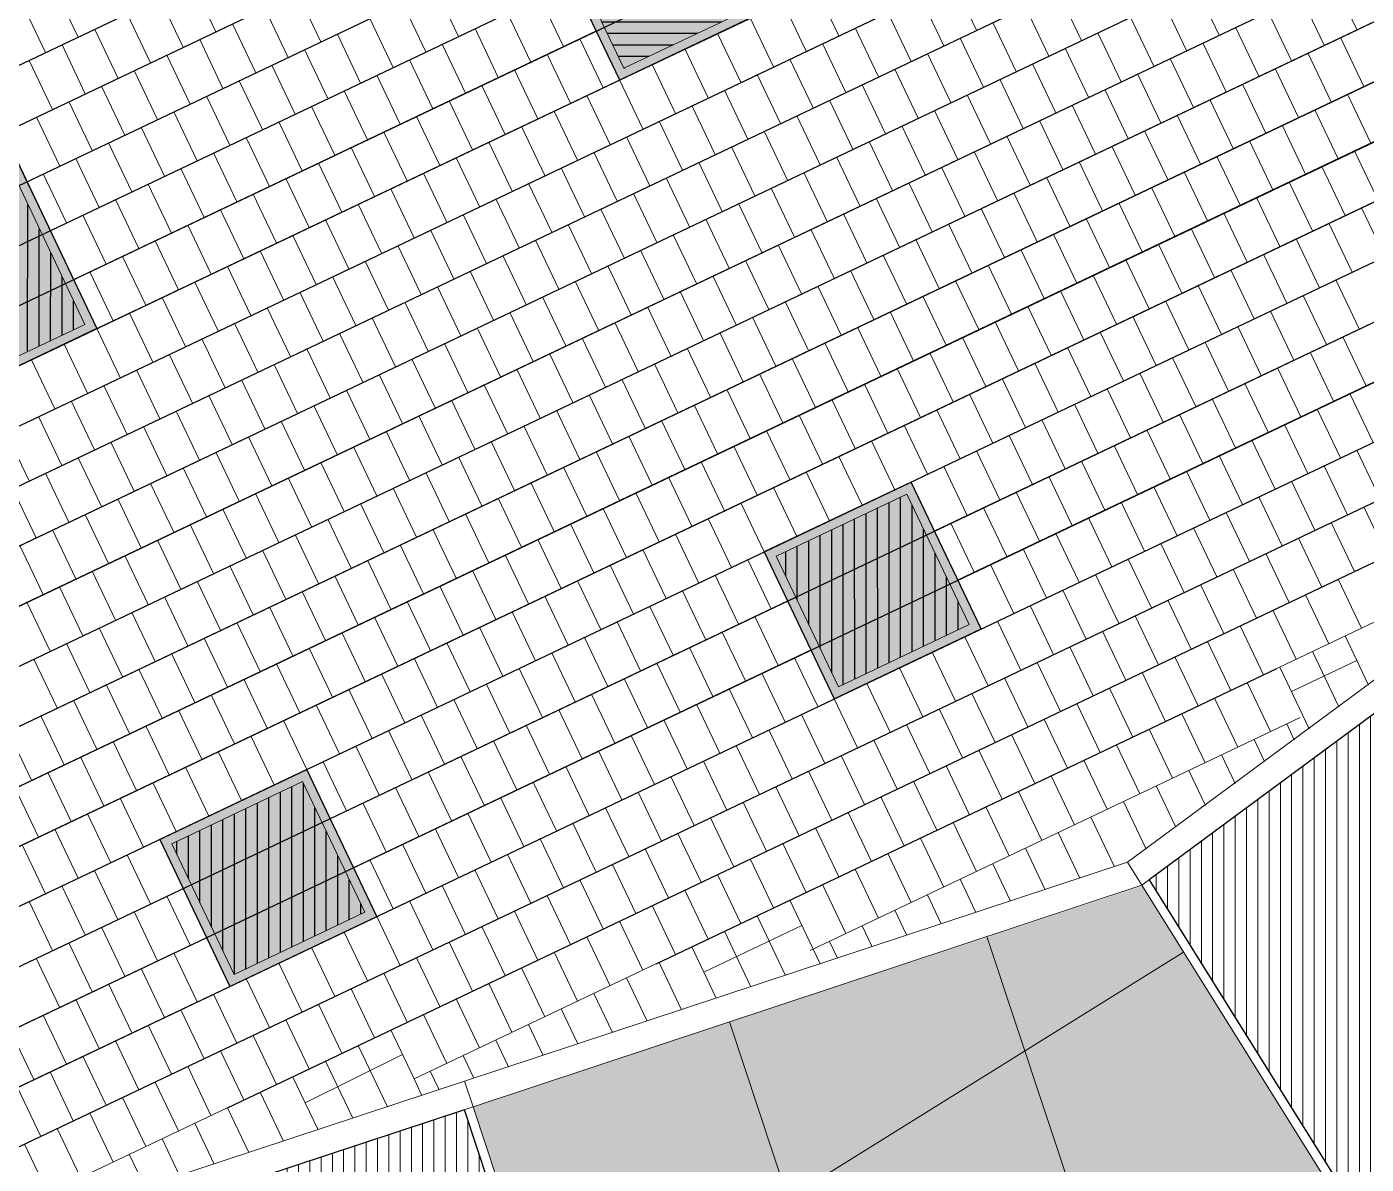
# Model space of a CAD drawing. Header units: metres. Extents: x 679599 to 680028, y 2748524 to 2748840.
# Drawn here: x 679768.95 to 679783.76, y 2748722.34 to 2748734.92 of the extents above; entities that cross this region are included whole.
import ezdxf

# ---------------------------------------------------------------- set-up
doc = ezdxf.new("R2010")
doc.units = ezdxf.units.M
doc.header["$LTSCALE"] = 5
doc.layers.add('00-AUX', color=2, linetype='Continuous', plot=False)
doc.layers.add('00-AUX Tree Pit', color=2, linetype='Continuous', plot=False)
doc.layers.add('02-L-B-Channel', color=140, linetype='Continuous', lineweight=5, plot=False)
doc.layers.add('02-L-B-Curb', color=11, linetype='Continuous', lineweight=5, plot=False)
for name, color, linetype, lineweight, true_color in [('02-L-Joints-Paviment_06_Concrete Slab in sittu', 7, 'Continuous', 5, 0x999999), ('02-L-Joints-Paviment_07_Precast Concrete Blocks 60X40', 7, 'Continuous', 5, 0x999999), ('03-TR-Pavement_02_Sealed Gravel', 7, 'Continuous', 5, 0x38321e), ('03-TR-Pavement_06_Concrete Slab in situ', 7, 'Continuous', 9, 0xf7f7f7), ('03-TR-Pavement_07_Precast Concrete Blocks 60X40', 7, 'Continuous', 5, 0x999999)]:
    doc.layers.add(name, color=color, linetype=linetype, lineweight=lineweight, true_color=true_color)
doc.layers.add('03-TR-Tree Pit_Green', color=46, linetype='Continuous')
doc.layers.add('03-TR-Tree Pit_White', color=7, linetype='Continuous', true_color=0xfcfcfc)
doc.layers.add('04-BK-Tree Pit', color=6, linetype='Continuous', lineweight=5)
pattern_1 = [(90, (652974.11672, 2717198.73223), (-0.1247775, 0), [])]

# ---------------------------------------------------------------- blocks, each defined once
blk = doc.blocks.new('ALCORQUE RECTANGULAR')
at = {"layer": '03-TR-Tree Pit_Green', "ltscale": 0.3}
h = blk.add_hatch(dxfattribs=at)
h.set_pattern_fill('ANSI31', color=256, scale=0.04, angle=-45)
h.set_pattern_definition([(360, (-2068898.16958, 3428624.0145), (3e-17, 0.127), [])])
h.paths.add_polyline_path([(679903.391, 2748647.421), (679902.702, 2748648.869), (679904.689, 2748649.814), (679905.377, 2748648.367)])
at = {"layer": '03-TR-Tree Pit_White'}
h = blk.add_hatch(color=256, dxfattribs=at)
h.dxf.hatch_style = 1
h.paths.add_polyline_path([(679903.344, 2748647.288), (679902.569, 2748648.916), (679904.736, 2748649.947), (679905.511, 2748648.319)])
at = {"layer": '02-L-B-Curb'}
blk.add_lwpolyline([(679903.344, 2748647.288), (679902.569, 2748648.916), (679904.736, 2748649.947), (679905.511, 2748648.319)], close=True, dxfattribs=at)
at = {"layer": '02-L-B-Curb', "color": 6}
blk.add_lwpolyline([(679903.391, 2748647.421), (679902.702, 2748648.868), (679904.689, 2748649.814), (679905.378, 2748648.366)], close=True, dxfattribs=at)
blk = doc.blocks.new('Escocell Quadrat')
at = {"layer": '03-TR-Tree Pit_Green'}
h = blk.add_hatch(dxfattribs=at)
h.set_pattern_fill('ANSI31', color=256, scale=0.04, angle=19.5514)
h.set_pattern_definition([(64.551379247, (-1794786.01457, -2189831.7944), (-0.114677314033, 0.0545720958565), [])])
h.paths.add_polyline_path([(-1.159, 0.359), (-2.759, 0.359), (-2.759, -1.241), (-1.159, -1.241)])
at = {"layer": '03-TR-Tree Pit_White'}
h = blk.add_hatch(color=256, dxfattribs=at)
h.dxf.hatch_style = 1
h.paths.add_polyline_path([(-2.859, 0.459), (-1.059, 0.459), (-1.059, -1.341), (-2.859, -1.341)])
at = {"ltscale": 0.3}
blk.add_lwpolyline([(-2.759, -1.241), (-1.159, -1.241), (-1.159, 0.359), (-2.759, 0.359)], close=True, dxfattribs=at)
at = {"layer": '02-L-B-Curb', "ltscale": 0.3}
blk.add_lwpolyline([(-2.859, -1.341), (-1.059, -1.341), (-1.059, 0.459), (-2.859, 0.459)], close=True, dxfattribs=at)

msp = doc.modelspace()

# ---------------------------------------------------------------- hatches: boundary and pattern name
at = {"layer": '03-TR-Pavement_02_Sealed Gravel', "linetype": 'Continuous'}
h = msp.add_hatch(dxfattribs=at)
h.set_pattern_fill('ANSI31', color=256, scale=0.0393, angle=45)
h.set_pattern_definition(pattern_1)
h.paths.add_polyline_path([(679798.235, 2748737.952), (679798.244, 2748737.945), (679804.727, 2748731.776), (679796.79, 2748723.502), (679788.909, 2748731.062), (679781.362, 2748725.485), (679790.88, 2748710.231), (679812.839, 2748723.898), (679802.242, 2748740.913)])
h = msp.add_hatch(dxfattribs=at)
h.set_pattern_fill('ANSI31', color=256, scale=0.0393, angle=45)
h.set_pattern_definition(pattern_1)
h.paths.add_polyline_path([(679735.044, 2748710.147), (679760.089, 2748691.068), (679780.187, 2748703.577), (679773.791, 2748722.943)])
at = {"layer": '03-TR-Pavement_06_Concrete Slab in situ', "linetype": 'Continuous'}
h = msp.add_hatch(color=256, dxfattribs=at)
h.dxf.hatch_style = 1
h.paths.add_polyline_path([(679773.886, 2748722.975), (679781.285, 2748725.418), (679790.954, 2748709.924), (679780.371, 2748703.338)])

# ---------------------------------------------------------------- linework, layer by layer
at = {"layer": '00-AUX'}
for points in [[(679684.823, 2748694.501), (679909.347, 2748801.344)], [(679689.235, 2748695.936), (679907.032, 2748799.578)], [(679694.007, 2748697.543), (679904.22, 2748797.575)], [(679698.419, 2748698.977), (679901.769, 2748795.744)], [(679703.192, 2748700.584), (679899.679, 2748794.085)], [(679707.603, 2748702.019), (679896.867, 2748792.083)], [(679712.015, 2748703.454), (679894.416, 2748790.252)], [(679716.787, 2748705.06), (679891.964, 2748788.421)], [(679721.199, 2748706.495), (679889.513, 2748786.59)], [(679725.61, 2748707.93), (679887.062, 2748784.759)], [(679730.383, 2748709.537), (679831.877, 2748757.834)], [(679734.794, 2748710.971), (679820.396, 2748751.706)], [(679739.567, 2748712.578), (679809.638, 2748745.922)], [(679743.979, 2748714.013), (679801.588, 2748741.427)], [(679748.39, 2748715.448), (679798.596, 2748739.339)], [(679753.163, 2748717.054), (679796.144, 2748737.508)], [(679757.936, 2748718.661), (679793.693, 2748735.677)], [(679762.347, 2748720.096), (679790.881, 2748733.674)], [(679766.759, 2748721.531), (679788.43, 2748731.843)], [(679771.17, 2748722.965), (679786.521, 2748730.27)], [(679775.91, 2748724.557), (679782.773, 2748727.822)]]:
    msp.add_lwpolyline(points, dxfattribs=at)
at = {"layer": '00-AUX', "ltscale": 0.3}
msp.add_lwpolyline([(679781.362, 2748725.485), (679790.88, 2748710.231), (679812.839, 2748723.898), (679802.243, 2748740.913), (679781.362, 2748725.485)], dxfattribs=at)
msp.add_lwpolyline([(679735.044, 2748710.147), (679760.089, 2748691.068), (679780.187, 2748703.577), (679773.791, 2748722.943)], close=True, dxfattribs=at)
at = {"layer": '00-AUX Tree Pit'}
for points in [[(679775.508, 2748734.329), (679774.733, 2748735.957), (679776.9, 2748736.988), (679777.675, 2748735.36)], [(679769.728, 2748731.582), (679768.099, 2748730.807), (679767.068, 2748732.974), (679768.697, 2748733.749)]]:
    msp.add_lwpolyline(points, close=True, dxfattribs=at)
at = {"layer": '00-AUX Tree Pit', "ltscale": 0.3}
for points in [[(679777.878, 2748727.487), (679779.504, 2748728.26), (679778.73, 2748729.885), (679777.105, 2748729.112)], [(679771.196, 2748724.307), (679772.822, 2748725.08), (679772.048, 2748726.706), (679770.423, 2748725.932)]]:
    msp.add_lwpolyline(points, close=True, dxfattribs=at)
at = {"layer": '02-L-B-Channel'}
for points in [[(679799.868, 2748739.531), (679781.122, 2748725.68), (679781.281, 2748725.425), (679800.027, 2748739.276), (679802.456, 2748741.071), (679843.591, 2748763.126), (679843.41, 2748763.37), (679802.288, 2748741.32), (679799.868, 2748739.531)], [(679734.639, 2748710.329), (679734.929, 2748710.109), (679773.886, 2748722.975), (679773.792, 2748723.26)]]:
    msp.add_lwpolyline(points, close=True, dxfattribs=at)
at = {"layer": '02-L-B-Curb'}
for points in [[(679773.792, 2748723.26), (679781.122, 2748725.68)], [(679773.886, 2748722.975), (679781.281, 2748725.425)], [(679781.281, 2748725.425), (679790.795, 2748710.179)], [(679781.362, 2748725.485), (679790.88, 2748710.231)], [(679773.791, 2748722.943), (679780.187, 2748703.577)], [(679773.886, 2748722.975), (679780.274, 2748703.631)]]:
    msp.add_lwpolyline(points, dxfattribs=at)
at = {"layer": '02-L-Joints-Paviment_06_Concrete Slab in sittu'}
msp.add_line((679781.742, 2748724.686), (679774.757, 2748720.338), dxfattribs=at)
for points in [[(679782.805, 2748715.1), (679779.567, 2748724.857)], [(679777.367, 2748721.963), (679776.72, 2748723.914)]]:
    msp.add_lwpolyline(points, dxfattribs=at)
at = {"layer": '02-L-Joints-Paviment_07_Precast Concrete Blocks 60X40'}
for p, q in [((679783.451, 2748728.809), (679783.708, 2748728.268)), ((679783.089, 2748728.637), (679783.347, 2748728.096)), ((679782.728, 2748728.466), (679782.986, 2748727.924)), ((679782.367, 2748728.294), (679782.625, 2748727.752)), ((679782.006, 2748728.122), (679782.264, 2748727.58)), ((679783.528, 2748728.182), (679783.785, 2748727.64)), ((679781.645, 2748727.95), (679781.902, 2748727.408)), ((679783.167, 2748728.01), (679783.458, 2748727.398)), ((679782.805, 2748727.838), (679783.13, 2748727.156)), ((679782.934, 2748727.567), (679783.657, 2748727.911)), ((679781.283, 2748727.778), (679781.541, 2748727.236)), ((679782.444, 2748727.666), (679782.702, 2748727.124)), ((679780.922, 2748727.606), (679781.18, 2748727.064)), ((679782.083, 2748727.494), (679782.341, 2748726.952)), ((679780.561, 2748727.434), (679780.819, 2748726.893)), ((679780.2, 2748727.262), (679780.458, 2748726.721)), ((679781.722, 2748727.322), (679781.98, 2748726.78)), ((679782.883, 2748727.21), (679782.966, 2748727.035)), ((679779.839, 2748727.091), (679780.096, 2748726.549)), ((679781.361, 2748727.15), (679781.618, 2748726.609)), ((679779.477, 2748726.919), (679779.735, 2748726.377)), ((679780.999, 2748726.978), (679781.257, 2748726.437)), ((679782.521, 2748727.038), (679782.638, 2748726.793)), ((679780.638, 2748726.807), (679780.896, 2748726.265)), ((679782.16, 2748726.866), (679782.311, 2748726.55)), ((679779.116, 2748726.747), (679779.374, 2748726.205)), ((679780.277, 2748726.635), (679780.535, 2748726.093)), ((679781.799, 2748726.694), (679781.983, 2748726.308)), ((679778.755, 2748726.575), (679779.013, 2748726.033)), ((679779.916, 2748726.463), (679780.174, 2748725.921)), ((679781.438, 2748726.523), (679781.655, 2748726.066)), ((679778.394, 2748726.403), (679778.652, 2748725.861)), ((679781.077, 2748726.351), (679781.327, 2748725.824)), ((679778.033, 2748726.231), (679778.29, 2748725.689)), ((679779.555, 2748726.291), (679779.812, 2748725.749)), ((679780.715, 2748726.179), (679780.974, 2748725.636)), ((679777.671, 2748726.059), (679777.929, 2748725.517)), ((679779.193, 2748726.119), (679779.451, 2748725.577)), ((679777.31, 2748725.887), (679777.568, 2748725.346)), ((679778.832, 2748725.947), (679779.09, 2748725.405)), ((679780.354, 2748726.007), (679780.591, 2748725.51)), ((679776.949, 2748725.716), (679777.207, 2748725.174)), ((679778.471, 2748725.775), (679778.729, 2748725.234)), ((679779.993, 2748725.835), (679780.208, 2748725.383)), ((679778.11, 2748725.603), (679778.368, 2748725.062)), ((679779.632, 2748725.663), (679779.825, 2748725.257)), ((679776.588, 2748725.544), (679776.846, 2748725.002)), ((679777.749, 2748725.432), (679778.007, 2748724.89)), ((679779.271, 2748725.491), (679779.442, 2748725.13)), ((679776.227, 2748725.372), (679776.485, 2748724.83)), ((679778.909, 2748725.319), (679779.06, 2748725.004)), ((679775.866, 2748725.2), (679776.123, 2748724.658)), ((679777.388, 2748725.26), (679777.645, 2748724.718)), ((679778.548, 2748725.148), (679778.677, 2748724.878)), ((679775.504, 2748725.028), (679775.762, 2748724.486)), ((679777.521, 2748724.979), (679776.438, 2748724.463)), ((679777.026, 2748725.088), (679777.337, 2748724.435)), ((679778.187, 2748724.976), (679778.294, 2748724.751)), ((679775.143, 2748724.856), (679775.401, 2748724.314)), ((679776.665, 2748724.916), (679776.954, 2748724.309)), ((679774.782, 2748724.684), (679775.04, 2748724.142)), ((679776.304, 2748724.744), (679776.571, 2748724.182)), ((679777.645, 2748724.718), (679777.72, 2748724.562)), ((679777.826, 2748724.804), (679777.911, 2748724.625)), ((679775.943, 2748724.572), (679776.188, 2748724.056)), ((679774.421, 2748724.512), (679774.679, 2748723.971)), ((679775.582, 2748724.4), (679775.806, 2748723.929)), ((679774.06, 2748724.34), (679774.317, 2748723.799)), ((679773.698, 2748724.169), (679773.956, 2748723.627)), ((679775.22, 2748724.228), (679775.423, 2748723.803)), ((679773.337, 2748723.997), (679773.595, 2748723.455)), ((679774.859, 2748724.057), (679775.04, 2748723.677)), ((679772.976, 2748723.825), (679773.234, 2748723.283)), ((679774.498, 2748723.885), (679774.657, 2748723.55)), ((679772.615, 2748723.653), (679772.935, 2748722.981)), ((679774.137, 2748723.713), (679774.274, 2748723.424)), ((679773.105, 2748723.554), (679772.031, 2748723.019)), ((679773.776, 2748723.541), (679773.892, 2748723.297)), ((679772.254, 2748723.481), (679772.552, 2748722.855)), ((679773.414, 2748723.369), (679773.509, 2748723.171)), ((679771.892, 2748723.309), (679772.169, 2748722.728)), ((679773.234, 2748723.283), (679773.317, 2748723.108)), ((679771.531, 2748723.137), (679771.786, 2748722.602)), ((679771.17, 2748722.965), (679771.403, 2748722.475)), ((679770.809, 2748722.794), (679771.02, 2748722.349)), ((679770.448, 2748722.622), (679770.638, 2748722.223)), ((679770.086, 2748722.45), (679770.255, 2748722.096))]:
    msp.add_line(p, q, dxfattribs=at)
for points in [[(679769.264, 2748735.348), (679769.522, 2748734.806)], [(679770.786, 2748735.408), (679771.044, 2748734.866)], [(679773.469, 2748735.356), (679773.727, 2748734.814)], [(679777.674, 2748735.363), (679777.932, 2748734.821)], [(679779.196, 2748735.423), (679779.454, 2748734.881)], [(679781.879, 2748735.371), (679782.137, 2748734.829)], [(679783.401, 2748735.43), (679783.658, 2748734.889)], [(679770.425, 2748735.236), (679770.683, 2748734.694)], [(679771.947, 2748735.296), (679772.205, 2748734.754)], [(679774.63, 2748735.243), (679774.888, 2748734.702)], [(679777.313, 2748735.191), (679777.571, 2748734.649)], [(679778.835, 2748735.251), (679779.093, 2748734.709)], [(679780.357, 2748735.311), (679780.615, 2748734.769)], [(679781.518, 2748735.199), (679781.775, 2748734.657)], [(679783.039, 2748735.258), (679783.297, 2748734.717)], [(679768.903, 2748735.176), (679769.161, 2748734.634)], [(679770.064, 2748735.064), (679770.322, 2748734.522)], [(679771.586, 2748735.124), (679771.844, 2748734.582)], [(679773.108, 2748735.184), (679773.366, 2748734.642)], [(679774.269, 2748735.072), (679774.527, 2748734.53)], [(679778.474, 2748735.079), (679778.731, 2748734.537)], [(679779.996, 2748735.139), (679780.253, 2748734.597)], [(679782.678, 2748735.087), (679782.936, 2748734.545)], [(679771.225, 2748734.952), (679771.483, 2748734.41)], [(679772.747, 2748735.012), (679773.005, 2748734.47)], [(679773.908, 2748734.9), (679774.165, 2748734.358)], [(679776.952, 2748735.019), (679777.209, 2748734.477)], [(679778.112, 2748734.907), (679778.37, 2748734.365)], [(679779.634, 2748734.967), (679779.892, 2748734.425)], [(679781.156, 2748735.027), (679781.414, 2748734.485)], [(679782.317, 2748734.915), (679782.575, 2748734.373)], [(679769.703, 2748734.892), (679769.961, 2748734.35)], [(679770.864, 2748734.78), (679771.121, 2748734.238)], [(679772.386, 2748734.84), (679772.643, 2748734.298)], [(679775.068, 2748734.788), (679775.326, 2748734.246)], [(679776.59, 2748734.847), (679776.848, 2748734.306)], [(679779.273, 2748734.795), (679779.531, 2748734.253)], [(679780.795, 2748734.855), (679781.053, 2748734.313)], [(679783.478, 2748734.803), (679783.736, 2748734.261)], [(679769.342, 2748734.72), (679769.599, 2748734.179)], [(679770.502, 2748734.608), (679770.76, 2748734.066)], [(679772.024, 2748734.668), (679772.282, 2748734.126)], [(679773.546, 2748734.728), (679773.804, 2748734.186)], [(679774.707, 2748734.616), (679774.965, 2748734.074)], [(679776.229, 2748734.676), (679776.487, 2748734.134)], [(679777.751, 2748734.735), (679778.009, 2748734.194)], [(679778.912, 2748734.623), (679779.17, 2748734.081)], [(679780.434, 2748734.683), (679780.692, 2748734.141)], [(679781.956, 2748734.743), (679782.214, 2748734.201)], [(679783.117, 2748734.631), (679783.375, 2748734.089)], [(679768.98, 2748734.548), (679769.238, 2748734.007)], [(679771.663, 2748734.496), (679771.921, 2748733.954)], [(679773.185, 2748734.556), (679773.443, 2748734.014)], [(679775.868, 2748734.504), (679776.126, 2748733.962)], [(679777.39, 2748734.563), (679777.648, 2748734.022)], [(679778.551, 2748734.451), (679778.809, 2748733.91)], [(679780.073, 2748734.511), (679780.331, 2748733.969)], [(679781.595, 2748734.571), (679781.853, 2748734.029)], [(679782.756, 2748734.459), (679783.013, 2748733.917)], [(679770.141, 2748734.436), (679770.399, 2748733.895)], [(679771.302, 2748734.324), (679771.56, 2748733.783)], [(679772.824, 2748734.384), (679773.082, 2748733.842)], [(679774.346, 2748734.444), (679774.604, 2748733.902)], [(679775.507, 2748734.332), (679775.765, 2748733.79)], [(679777.029, 2748734.392), (679777.287, 2748733.85)], [(679779.712, 2748734.339), (679779.969, 2748733.797)], [(679781.234, 2748734.399), (679781.491, 2748733.857)], [(679769.78, 2748734.265), (679770.038, 2748733.723)], [(679772.463, 2748734.212), (679772.721, 2748733.67)], [(679773.985, 2748734.272), (679774.243, 2748733.73)], [(679775.146, 2748734.16), (679775.403, 2748733.618)], [(679776.668, 2748734.22), (679776.925, 2748733.678)], [(679778.19, 2748734.279), (679778.447, 2748733.738)], [(679779.35, 2748734.167), (679779.608, 2748733.626)], [(679780.872, 2748734.227), (679781.13, 2748733.685)], [(679782.394, 2748734.287), (679782.652, 2748733.745)], [(679783.555, 2748734.175), (679783.813, 2748733.633)], [(679769.419, 2748734.093), (679769.677, 2748733.551)], [(679770.941, 2748734.152), (679771.199, 2748733.611)], [(679772.102, 2748734.04), (679772.359, 2748733.499)], [(679773.624, 2748734.1), (679773.881, 2748733.558)], [(679776.306, 2748734.048), (679776.564, 2748733.506)], [(679777.828, 2748734.108), (679778.086, 2748733.566)], [(679780.511, 2748734.055), (679780.769, 2748733.513)], [(679782.033, 2748734.115), (679782.291, 2748733.573)], [(679769.058, 2748733.921), (679769.316, 2748733.379)], [(679770.58, 2748733.981), (679770.837, 2748733.439)], [(679771.74, 2748733.868), (679771.998, 2748733.327)], [(679773.262, 2748733.928), (679773.52, 2748733.386)], [(679774.784, 2748733.988), (679775.042, 2748733.446)], [(679775.945, 2748733.876), (679776.203, 2748733.334)], [(679777.467, 2748733.936), (679777.725, 2748733.394)], [(679778.989, 2748733.995), (679779.247, 2748733.454)], [(679780.15, 2748733.883), (679780.408, 2748733.342)], [(679781.672, 2748733.943), (679781.93, 2748733.401)], [(679783.194, 2748734.003), (679783.452, 2748733.461)], [(679770.218, 2748733.809), (679770.476, 2748733.267)], [(679772.901, 2748733.756), (679773.159, 2748733.215)], [(679774.423, 2748733.816), (679774.681, 2748733.274)], [(679777.106, 2748733.764), (679777.364, 2748733.222)], [(679778.628, 2748733.824), (679778.886, 2748733.282)], [(679779.789, 2748733.712), (679780.047, 2748733.17)], [(679781.311, 2748733.771), (679781.569, 2748733.23)], [(679782.833, 2748733.831), (679783.091, 2748733.289)], [(679769.857, 2748733.637), (679770.115, 2748733.095)], [(679771.379, 2748733.697), (679771.637, 2748733.155)], [(679772.54, 2748733.584), (679772.798, 2748733.043)], [(679774.062, 2748733.644), (679774.32, 2748733.102)], [(679775.584, 2748733.704), (679775.842, 2748733.162)], [(679776.745, 2748733.592), (679777.003, 2748733.05)], [(679778.267, 2748733.652), (679778.525, 2748733.11)], [(679780.95, 2748733.599), (679781.207, 2748733.058)], [(679782.472, 2748733.659), (679782.729, 2748733.117)], [(679769.496, 2748733.465), (679769.754, 2748732.923)], [(679771.018, 2748733.525), (679771.276, 2748732.983)], [(679773.701, 2748733.472), (679773.959, 2748732.931)], [(679775.223, 2748733.532), (679775.481, 2748732.99)], [(679776.384, 2748733.42), (679776.641, 2748732.878)], [(679777.906, 2748733.48), (679778.163, 2748732.938)], [(679779.428, 2748733.54), (679779.685, 2748732.998)], [(679780.588, 2748733.428), (679780.846, 2748732.886)], [(679782.11, 2748733.487), (679782.368, 2748732.946)], [(679783.632, 2748733.547), (679783.89, 2748733.005)], [(679769.135, 2748733.293), (679769.393, 2748732.751)], [(679770.657, 2748733.353), (679770.915, 2748732.811)], [(679772.179, 2748733.413), (679772.437, 2748732.871)], [(679773.34, 2748733.301), (679773.597, 2748732.759)], [(679774.862, 2748733.36), (679775.119, 2748732.819)], [(679777.544, 2748733.308), (679777.802, 2748732.766)], [(679779.066, 2748733.368), (679779.324, 2748732.826)], [(679781.749, 2748733.315), (679782.007, 2748732.774)], [(679783.271, 2748733.375), (679783.529, 2748732.833)], [(679770.296, 2748733.181), (679770.554, 2748732.639)], [(679771.818, 2748733.241), (679772.076, 2748732.699)], [(679772.978, 2748733.129), (679773.236, 2748732.587)], [(679774.5, 2748733.188), (679774.758, 2748732.647)], [(679776.022, 2748733.248), (679776.28, 2748732.706)], [(679777.183, 2748733.136), (679777.441, 2748732.594)], [(679778.705, 2748733.196), (679778.963, 2748732.654)], [(679780.227, 2748733.256), (679780.485, 2748732.714)], [(679781.388, 2748733.144), (679781.646, 2748732.602)], [(679782.91, 2748733.203), (679783.168, 2748732.662)], [(679769.935, 2748733.009), (679770.192, 2748732.467)], [(679771.456, 2748733.069), (679771.714, 2748732.527)], [(679774.139, 2748733.017), (679774.397, 2748732.475)], [(679775.661, 2748733.076), (679775.919, 2748732.535)], [(679778.344, 2748733.024), (679778.602, 2748732.482)], [(679779.866, 2748733.084), (679780.124, 2748732.542)], [(679781.027, 2748732.972), (679781.285, 2748732.43)], [(679782.549, 2748733.031), (679782.807, 2748732.49)], [(679769.573, 2748732.837), (679769.831, 2748732.295)], [(679771.095, 2748732.897), (679771.353, 2748732.355)], [(679772.617, 2748732.957), (679772.875, 2748732.415)], [(679773.778, 2748732.845), (679774.036, 2748732.303)], [(679775.3, 2748732.904), (679775.558, 2748732.363)], [(679776.822, 2748732.964), (679777.08, 2748732.422)], [(679777.983, 2748732.852), (679778.241, 2748732.31)], [(679779.505, 2748732.912), (679779.763, 2748732.37)], [(679782.188, 2748732.86), (679782.445, 2748732.318)], [(679783.71, 2748732.919), (679783.967, 2748732.378)], [(679770.734, 2748732.725), (679770.992, 2748732.183)], [(679772.256, 2748732.785), (679772.514, 2748732.243)], [(679773.417, 2748732.673), (679773.675, 2748732.131)], [(679774.939, 2748732.733), (679775.197, 2748732.191)], [(679776.461, 2748732.792), (679776.719, 2748732.251)], [(679777.622, 2748732.68), (679777.879, 2748732.138)], [(679779.144, 2748732.74), (679779.401, 2748732.198)], [(679780.666, 2748732.8), (679780.923, 2748732.258)], [(679781.826, 2748732.688), (679782.084, 2748732.146)], [(679783.348, 2748732.748), (679783.606, 2748732.206)], [(679770.373, 2748732.553), (679770.631, 2748732.011)], [(679771.895, 2748732.613), (679772.153, 2748732.071)], [(679774.578, 2748732.561), (679774.835, 2748732.019)], [(679776.1, 2748732.62), (679776.357, 2748732.079)], [(679778.782, 2748732.568), (679779.04, 2748732.026)], [(679780.304, 2748732.628), (679780.562, 2748732.086)], [(679782.987, 2748732.576), (679783.245, 2748732.034)], [(679770.012, 2748732.381), (679770.27, 2748731.84)], [(679771.534, 2748732.441), (679771.792, 2748731.899)], [(679773.056, 2748732.501), (679773.314, 2748731.959)], [(679774.216, 2748732.389), (679774.474, 2748731.847)], [(679775.738, 2748732.449), (679775.996, 2748731.907)], [(679777.26, 2748732.508), (679777.518, 2748731.967)], [(679778.421, 2748732.396), (679778.679, 2748731.855)], [(679779.943, 2748732.456), (679780.201, 2748731.914)], [(679781.465, 2748732.516), (679781.723, 2748731.974)], [(679782.626, 2748732.404), (679782.884, 2748731.862)], [(679771.173, 2748732.269), (679771.43, 2748731.727)], [(679772.695, 2748732.329), (679772.952, 2748731.787)], [(679775.377, 2748732.277), (679775.635, 2748731.735)], [(679776.899, 2748732.337), (679777.157, 2748731.795)], [(679779.582, 2748732.284), (679779.84, 2748731.742)], [(679781.104, 2748732.344), (679781.362, 2748731.802)], [(679782.265, 2748732.232), (679782.523, 2748731.69)], [(679769.651, 2748732.209), (679769.908, 2748731.668)], [(679770.811, 2748732.097), (679771.069, 2748731.556)], [(679772.333, 2748732.157), (679772.591, 2748731.615)], [(679773.855, 2748732.217), (679774.113, 2748731.675)], [(679775.016, 2748732.105), (679775.274, 2748731.563)], [(679776.538, 2748732.165), (679776.796, 2748731.623)], [(679778.06, 2748732.224), (679778.318, 2748731.683)], [(679779.221, 2748732.112), (679779.479, 2748731.571)], [(679780.743, 2748732.172), (679781.001, 2748731.63)], [(679783.426, 2748732.12), (679783.683, 2748731.578)], [(679771.972, 2748731.985), (679772.23, 2748731.443)], [(679773.494, 2748732.045), (679773.752, 2748731.503)], [(679774.655, 2748731.933), (679774.913, 2748731.391)], [(679776.177, 2748731.993), (679776.435, 2748731.451)], [(679777.699, 2748732.053), (679777.957, 2748731.511)], [(679778.86, 2748731.94), (679779.117, 2748731.399)], [(679780.382, 2748732), (679780.639, 2748731.458)], [(679781.904, 2748732.06), (679782.161, 2748731.518)], [(679783.064, 2748731.948), (679783.322, 2748731.406)], [(679770.45, 2748731.925), (679770.708, 2748731.384)], [(679771.611, 2748731.813), (679771.869, 2748731.272)], [(679773.133, 2748731.873), (679773.391, 2748731.331)], [(679775.816, 2748731.821), (679776.074, 2748731.279)], [(679777.338, 2748731.881), (679777.595, 2748731.339)], [(679780.02, 2748731.828), (679780.278, 2748731.287)], [(679781.542, 2748731.888), (679781.8, 2748731.346)], [(679770.089, 2748731.754), (679770.347, 2748731.212)], [(679771.25, 2748731.642), (679771.508, 2748731.1)], [(679772.772, 2748731.701), (679773.03, 2748731.16)], [(679774.294, 2748731.761), (679774.552, 2748731.219)], [(679775.455, 2748731.649), (679775.712, 2748731.107)], [(679776.976, 2748731.709), (679777.234, 2748731.167)], [(679778.498, 2748731.769), (679778.756, 2748731.227)], [(679779.659, 2748731.656), (679779.917, 2748731.115)], [(679781.181, 2748731.716), (679781.439, 2748731.174)], [(679782.703, 2748731.776), (679782.961, 2748731.234)], [(679769.728, 2748731.582), (679769.986, 2748731.04)], [(679772.411, 2748731.529), (679772.668, 2748730.988)], [(679773.933, 2748731.589), (679774.19, 2748731.047)], [(679776.615, 2748731.537), (679776.873, 2748730.995)], [(679778.137, 2748731.597), (679778.395, 2748731.055)], [(679780.82, 2748731.544), (679781.078, 2748731.003)], [(679782.342, 2748731.604), (679782.6, 2748731.062)], [(679783.503, 2748731.492), (679783.761, 2748730.95)], [(679769.367, 2748731.41), (679769.624, 2748730.868)], [(679770.889, 2748731.47), (679771.146, 2748730.928)], [(679772.049, 2748731.358), (679772.307, 2748730.816)], [(679773.571, 2748731.417), (679773.829, 2748730.876)], [(679775.093, 2748731.477), (679775.351, 2748730.935)], [(679776.254, 2748731.365), (679776.512, 2748730.823)], [(679777.776, 2748731.425), (679778.034, 2748730.883)], [(679779.298, 2748731.485), (679779.556, 2748730.943)], [(679780.459, 2748731.373), (679780.717, 2748730.831)], [(679781.981, 2748731.432), (679782.239, 2748730.891)], [(679769.005, 2748731.238), (679769.263, 2748730.696)], [(679770.527, 2748731.298), (679770.785, 2748730.756)], [(679773.21, 2748731.245), (679773.468, 2748730.704)], [(679774.732, 2748731.305), (679774.99, 2748730.763)], [(679775.893, 2748731.193), (679776.151, 2748730.651)], [(679777.415, 2748731.253), (679777.673, 2748730.711)], [(679778.937, 2748731.313), (679779.195, 2748730.771)], [(679780.098, 2748731.201), (679780.355, 2748730.659)], [(679781.62, 2748731.26), (679781.877, 2748730.719)], [(679783.142, 2748731.32), (679783.399, 2748730.778)], [(679770.166, 2748731.126), (679770.424, 2748730.584)], [(679771.688, 2748731.186), (679771.946, 2748730.644)], [(679772.849, 2748731.074), (679773.107, 2748730.532)], [(679774.371, 2748731.133), (679774.629, 2748730.592)], [(679777.054, 2748731.081), (679777.312, 2748730.539)], [(679778.576, 2748731.141), (679778.834, 2748730.599)], [(679781.258, 2748731.089), (679781.516, 2748730.547)], [(679782.78, 2748731.148), (679783.038, 2748730.607)], [(679769.805, 2748730.954), (679770.063, 2748730.412)], [(679771.327, 2748731.014), (679771.585, 2748730.472)], [(679772.488, 2748730.902), (679772.746, 2748730.36)], [(679774.01, 2748730.961), (679774.268, 2748730.42)], [(679775.532, 2748731.021), (679775.79, 2748730.479)], [(679776.693, 2748730.909), (679776.95, 2748730.367)], [(679778.214, 2748730.969), (679778.472, 2748730.427)], [(679779.736, 2748731.029), (679779.994, 2748730.487)], [(679780.897, 2748730.917), (679781.155, 2748730.375)], [(679782.419, 2748730.976), (679782.677, 2748730.435)], [(679769.444, 2748730.782), (679769.702, 2748730.24)], [(679770.966, 2748730.842), (679771.224, 2748730.3)], [(679773.649, 2748730.79), (679773.906, 2748730.248)], [(679775.171, 2748730.849), (679775.428, 2748730.308)], [(679777.853, 2748730.797), (679778.111, 2748730.255)], [(679779.375, 2748730.857), (679779.633, 2748730.315)], [(679782.058, 2748730.805), (679782.316, 2748730.263)], [(679783.58, 2748730.864), (679783.838, 2748730.323)], [(679769.083, 2748730.61), (679769.34, 2748730.068)], [(679770.605, 2748730.67), (679770.862, 2748730.128)], [(679772.127, 2748730.73), (679772.384, 2748730.188)], [(679773.287, 2748730.618), (679773.545, 2748730.076)], [(679774.809, 2748730.678), (679775.067, 2748730.136)], [(679776.331, 2748730.737), (679776.589, 2748730.196)], [(679777.492, 2748730.625), (679777.75, 2748730.083)], [(679779.014, 2748730.685), (679779.272, 2748730.143)], [(679780.536, 2748730.745), (679780.794, 2748730.203)], [(679781.697, 2748730.633), (679781.955, 2748730.091)], [(679783.219, 2748730.692), (679783.477, 2748730.151)], [(679770.243, 2748730.498), (679770.501, 2748729.956)], [(679771.765, 2748730.558), (679772.023, 2748730.016)], [(679774.448, 2748730.506), (679774.706, 2748729.964)], [(679775.97, 2748730.565), (679776.228, 2748730.024)], [(679777.131, 2748730.453), (679777.389, 2748729.912)], [(679778.653, 2748730.513), (679778.911, 2748729.971)], [(679780.175, 2748730.573), (679780.433, 2748730.031)], [(679781.336, 2748730.461), (679781.593, 2748729.919)], [(679782.858, 2748730.521), (679783.115, 2748729.979)], [(679768.721, 2748730.438), (679768.979, 2748729.897)], [(679769.882, 2748730.326), (679770.14, 2748729.785)], [(679771.404, 2748730.386), (679771.662, 2748729.844)], [(679772.926, 2748730.446), (679773.184, 2748729.904)], [(679774.087, 2748730.334), (679774.345, 2748729.792)], [(679775.609, 2748730.394), (679775.867, 2748729.852)], [(679778.292, 2748730.341), (679778.55, 2748729.799)], [(679779.814, 2748730.401), (679780.072, 2748729.859)], [(679782.496, 2748730.349), (679782.754, 2748729.807)], [(679771.043, 2748730.214), (679771.301, 2748729.672)], [(679772.565, 2748730.274), (679772.823, 2748729.732)], [(679773.726, 2748730.162), (679773.984, 2748729.62)], [(679775.248, 2748730.222), (679775.506, 2748729.68)], [(679776.77, 2748730.281), (679777.028, 2748729.74)], [(679777.931, 2748730.169), (679778.188, 2748729.628)], [(679779.453, 2748730.229), (679779.71, 2748729.687)], [(679780.974, 2748730.289), (679781.232, 2748729.747)], [(679782.135, 2748730.177), (679782.393, 2748729.635)], [(679783.657, 2748730.237), (679783.915, 2748729.695)], [(679769.521, 2748730.154), (679769.779, 2748729.613)], [(679770.682, 2748730.042), (679770.94, 2748729.501)], [(679772.204, 2748730.102), (679772.462, 2748729.56)], [(679774.887, 2748730.05), (679775.144, 2748729.508)], [(679776.409, 2748730.11), (679776.666, 2748729.568)], [(679779.091, 2748730.057), (679779.349, 2748729.515)], [(679780.613, 2748730.117), (679780.871, 2748729.575)], [(679783.296, 2748730.065), (679783.554, 2748729.523)], [(679769.16, 2748729.983), (679769.418, 2748729.441)], [(679770.321, 2748729.87), (679770.578, 2748729.329)], [(679771.843, 2748729.93), (679772.1, 2748729.388)], [(679773.365, 2748729.99), (679773.622, 2748729.448)], [(679774.525, 2748729.878), (679774.783, 2748729.336)], [(679776.047, 2748729.938), (679776.305, 2748729.396)], [(679777.569, 2748729.997), (679777.827, 2748729.456)], [(679780.252, 2748729.945), (679780.51, 2748729.403)], [(679781.774, 2748730.005), (679782.032, 2748729.463)], [(679782.935, 2748729.893), (679783.193, 2748729.351)], [(679768.799, 2748729.811), (679769.056, 2748729.269)], [(679771.481, 2748729.758), (679771.739, 2748729.217)], [(679773.003, 2748729.818), (679773.261, 2748729.276)], [(679775.686, 2748729.766), (679775.944, 2748729.224)], [(679777.208, 2748729.826), (679777.466, 2748729.284)], [(679779.891, 2748729.773), (679780.149, 2748729.232)], [(679781.413, 2748729.833), (679781.671, 2748729.291)], [(679782.574, 2748729.721), (679782.832, 2748729.179)], [(679769.959, 2748729.699), (679770.217, 2748729.157)], [(679771.12, 2748729.586), (679771.378, 2748729.045)], [(679772.642, 2748729.646), (679772.9, 2748729.104)], [(679774.164, 2748729.706), (679774.422, 2748729.164)], [(679775.325, 2748729.594), (679775.583, 2748729.052)], [(679776.847, 2748729.654), (679777.105, 2748729.112)], [(679779.53, 2748729.601), (679779.788, 2748729.06)], [(679781.052, 2748729.661), (679781.31, 2748729.119)], [(679783.734, 2748729.609), (679783.992, 2748729.067)], [(679769.598, 2748729.527), (679769.856, 2748728.985)], [(679772.281, 2748729.474), (679772.539, 2748728.933)], [(679773.803, 2748729.534), (679774.061, 2748728.992)], [(679774.964, 2748729.422), (679775.222, 2748728.88)], [(679776.486, 2748729.482), (679776.744, 2748728.94)], [(679779.169, 2748729.43), (679779.426, 2748728.888)], [(679780.691, 2748729.489), (679780.948, 2748728.948)], [(679782.212, 2748729.549), (679782.47, 2748729.007)], [(679783.373, 2748729.437), (679783.631, 2748728.895)], [(679769.237, 2748729.355), (679769.495, 2748728.813)], [(679770.759, 2748729.415), (679771.017, 2748728.873)], [(679771.92, 2748729.303), (679772.178, 2748728.761)], [(679773.442, 2748729.362), (679773.7, 2748728.821)], [(679776.125, 2748729.31), (679776.382, 2748728.768)], [(679780.329, 2748729.317), (679780.587, 2748728.776)], [(679781.851, 2748729.377), (679782.109, 2748728.835)], [(679768.876, 2748729.183), (679769.134, 2748728.641)], [(679770.398, 2748729.243), (679770.656, 2748728.701)], [(679771.559, 2748729.131), (679771.816, 2748728.589)], [(679773.081, 2748729.19), (679773.338, 2748728.649)], [(679774.603, 2748729.25), (679774.86, 2748728.708)], [(679775.763, 2748729.138), (679776.021, 2748728.596)], [(679779.968, 2748729.146), (679780.226, 2748728.604)], [(679781.49, 2748729.205), (679781.748, 2748728.664)], [(679783.012, 2748729.265), (679783.27, 2748728.723)], [(679770.037, 2748729.071), (679770.294, 2748728.529)], [(679772.719, 2748729.019), (679772.977, 2748728.477)], [(679774.241, 2748729.078), (679774.499, 2748728.537)], [(679776.924, 2748729.026), (679777.182, 2748728.484)], [(679779.607, 2748728.974), (679779.865, 2748728.432)], [(679781.129, 2748729.033), (679781.387, 2748728.492)], [(679782.651, 2748729.093), (679782.909, 2748728.551)], [(679769.675, 2748728.899), (679769.933, 2748728.357)], [(679771.197, 2748728.959), (679771.455, 2748728.417)], [(679772.358, 2748728.847), (679772.616, 2748728.305)], [(679773.88, 2748728.906), (679774.138, 2748728.365)], [(679775.402, 2748728.966), (679775.66, 2748728.424)], [(679776.563, 2748728.854), (679776.821, 2748728.312)], [(679780.768, 2748728.862), (679781.026, 2748728.32)], [(679782.29, 2748728.921), (679782.548, 2748728.38)], [(679769.314, 2748728.727), (679769.572, 2748728.185)], [(679770.836, 2748728.787), (679771.094, 2748728.245)], [(679771.997, 2748728.675), (679772.255, 2748728.133)], [(679773.519, 2748728.735), (679773.777, 2748728.193)], [(679775.041, 2748728.794), (679775.299, 2748728.253)], [(679776.202, 2748728.682), (679776.46, 2748728.14)], [(679780.407, 2748728.69), (679780.664, 2748728.148)], [(679781.929, 2748728.75), (679782.186, 2748728.208)], [(679768.953, 2748728.555), (679769.211, 2748728.013)], [(679770.475, 2748728.615), (679770.733, 2748728.073)], [(679773.158, 2748728.563), (679773.416, 2748728.021)], [(679774.68, 2748728.622), (679774.938, 2748728.081)], [(679781.567, 2748728.578), (679781.825, 2748728.036)], [(679770.114, 2748728.443), (679770.372, 2748727.901)], [(679771.636, 2748728.503), (679771.894, 2748727.961)], [(679772.797, 2748728.391), (679773.054, 2748727.849)], [(679774.319, 2748728.451), (679774.576, 2748727.909)], [(679775.841, 2748728.51), (679776.098, 2748727.969)], [(679777.001, 2748728.398), (679777.259, 2748727.857)], [(679780.045, 2748728.518), (679780.303, 2748727.976)], [(679781.206, 2748728.406), (679781.464, 2748727.864)], [(679769.753, 2748728.271), (679770.01, 2748727.729)], [(679771.275, 2748728.331), (679771.532, 2748727.789)], [(679773.957, 2748728.279), (679774.215, 2748727.737)], [(679775.479, 2748728.339), (679775.737, 2748727.797)], [(679779.684, 2748728.346), (679779.942, 2748727.804)], [(679780.845, 2748728.234), (679781.103, 2748727.692)], [(679769.391, 2748728.099), (679769.649, 2748727.558)], [(679770.913, 2748728.159), (679771.171, 2748727.617)], [(679772.435, 2748728.219), (679772.693, 2748727.677)], [(679773.596, 2748728.107), (679773.854, 2748727.565)], [(679775.118, 2748728.167), (679775.376, 2748727.625)], [(679776.64, 2748728.226), (679776.898, 2748727.685)], [(679779.323, 2748728.174), (679779.581, 2748727.632)], [(679770.552, 2748727.987), (679770.81, 2748727.445)], [(679772.074, 2748728.047), (679772.332, 2748727.505)], [(679773.235, 2748727.935), (679773.493, 2748727.393)], [(679774.757, 2748727.995), (679775.015, 2748727.453)], [(679776.279, 2748728.055), (679776.537, 2748727.513)], [(679777.44, 2748727.942), (679777.698, 2748727.401)], [(679778.962, 2748728.002), (679779.22, 2748727.46)], [(679780.484, 2748728.062), (679780.742, 2748727.52)], [(679769.03, 2748727.927), (679769.288, 2748727.386)], [(679770.191, 2748727.815), (679770.449, 2748727.274)], [(679771.713, 2748727.875), (679771.971, 2748727.333)], [(679774.396, 2748727.823), (679774.654, 2748727.281)], [(679775.918, 2748727.883), (679776.176, 2748727.341)], [(679778.601, 2748727.83), (679778.858, 2748727.289)], [(679780.123, 2748727.89), (679780.38, 2748727.348)], [(679769.83, 2748727.644), (679770.088, 2748727.102)], [(679771.352, 2748727.703), (679771.61, 2748727.162)], [(679772.874, 2748727.763), (679773.132, 2748727.221)], [(679774.035, 2748727.651), (679774.292, 2748727.109)], [(679775.557, 2748727.711), (679775.814, 2748727.169)], [(679777.079, 2748727.771), (679777.336, 2748727.229)], [(679778.239, 2748727.658), (679778.497, 2748727.117)], [(679779.761, 2748727.718), (679780.019, 2748727.176)], [(679770.991, 2748727.531), (679771.249, 2748726.99)], [(679772.513, 2748727.591), (679772.77, 2748727.049)], [(679775.195, 2748727.539), (679775.453, 2748726.997)], [(679776.717, 2748727.599), (679776.975, 2748727.057)], [(679779.4, 2748727.546), (679779.658, 2748727.005)], [(679769.469, 2748727.472), (679769.727, 2748726.93)], [(679770.63, 2748727.36), (679770.887, 2748726.818)], [(679772.151, 2748727.419), (679772.409, 2748726.878)], [(679773.673, 2748727.479), (679773.931, 2748726.937)], [(679774.834, 2748727.367), (679775.092, 2748726.825)], [(679776.356, 2748727.427), (679776.614, 2748726.885)], [(679777.878, 2748727.487), (679778.136, 2748726.945)], [(679779.039, 2748727.375), (679779.297, 2748726.833)], [(679769.108, 2748727.3), (679769.365, 2748726.758)], [(679771.79, 2748727.247), (679772.048, 2748726.706)], [(679773.312, 2748727.307), (679773.57, 2748726.765)], [(679774.473, 2748727.195), (679774.731, 2748726.653)], [(679775.995, 2748727.255), (679776.253, 2748726.713)], [(679777.517, 2748727.315), (679777.775, 2748726.773)], [(679778.678, 2748727.203), (679778.936, 2748726.661)], [(679768.746, 2748727.128), (679769.004, 2748726.586)], [(679770.268, 2748727.188), (679770.526, 2748726.646)], [(679771.429, 2748727.076), (679771.687, 2748726.534)], [(679772.951, 2748727.135), (679773.209, 2748726.594)], [(679775.634, 2748727.083), (679775.892, 2748726.541)], [(679777.156, 2748727.143), (679777.414, 2748726.601)], [(679769.907, 2748727.016), (679770.165, 2748726.474)], [(679771.068, 2748726.904), (679771.326, 2748726.362)], [(679772.59, 2748726.963), (679772.848, 2748726.422)], [(679774.112, 2748727.023), (679774.37, 2748726.481)], [(679775.273, 2748726.911), (679775.53, 2748726.369)], [(679776.795, 2748726.971), (679777.052, 2748726.429)], [(679778.317, 2748727.031), (679778.574, 2748726.489)], [(679769.546, 2748726.844), (679769.804, 2748726.302)], [(679772.229, 2748726.792), (679772.487, 2748726.25)], [(679773.751, 2748726.851), (679774.009, 2748726.31)], [(679776.433, 2748726.799), (679776.691, 2748726.257)], [(679777.955, 2748726.859), (679778.213, 2748726.317)], [(679769.185, 2748726.672), (679769.443, 2748726.13)], [(679770.707, 2748726.732), (679770.965, 2748726.19)], [(679773.389, 2748726.68), (679773.647, 2748726.138)], [(679774.911, 2748726.739), (679775.169, 2748726.198)], [(679776.072, 2748726.627), (679776.33, 2748726.085)], [(679777.594, 2748726.687), (679777.852, 2748726.145)], [(679768.824, 2748726.5), (679769.081, 2748725.958)], [(679770.346, 2748726.56), (679770.603, 2748726.018)], [(679773.028, 2748726.508), (679773.286, 2748725.966)], [(679774.55, 2748726.567), (679774.808, 2748726.026)], [(679775.711, 2748726.455), (679775.969, 2748725.914)], [(679777.233, 2748726.515), (679777.491, 2748725.973)], [(679769.984, 2748726.388), (679770.242, 2748725.846)], [(679772.667, 2748726.336), (679772.925, 2748725.794)], [(679774.189, 2748726.396), (679774.447, 2748725.854)], [(679776.872, 2748726.343), (679777.13, 2748725.801)], [(679769.623, 2748726.216), (679769.881, 2748725.674)], [(679773.828, 2748726.224), (679774.086, 2748725.682)], [(679775.35, 2748726.283), (679775.608, 2748725.742)], [(679776.511, 2748726.171), (679776.768, 2748725.63)], [(679769.262, 2748726.044), (679769.52, 2748725.503)], [(679773.467, 2748726.052), (679773.725, 2748725.51)], [(679774.989, 2748726.112), (679775.247, 2748725.57)], [(679768.901, 2748725.872), (679769.159, 2748725.331)], [(679773.106, 2748725.88), (679773.363, 2748725.338)], [(679774.628, 2748725.94), (679774.885, 2748725.398)], [(679776.149, 2748725.999), (679776.407, 2748725.458)], [(679770.062, 2748725.76), (679770.319, 2748725.219)], [(679774.266, 2748725.768), (679774.524, 2748725.226)], [(679775.788, 2748725.828), (679776.046, 2748725.286)], [(679769.7, 2748725.588), (679769.958, 2748725.047)], [(679772.744, 2748725.708), (679773.002, 2748725.166)], [(679773.905, 2748725.596), (679774.163, 2748725.054)], [(679775.427, 2748725.656), (679775.685, 2748725.114)], [(679769.339, 2748725.417), (679769.597, 2748724.875)], [(679773.544, 2748725.424), (679773.802, 2748724.882)], [(679775.066, 2748725.484), (679775.324, 2748724.942)], [(679770.5, 2748725.304), (679770.758, 2748724.763)], [(679774.705, 2748725.312), (679774.963, 2748724.77)], [(679768.978, 2748725.245), (679769.236, 2748724.703)], [(679770.139, 2748725.133), (679770.397, 2748724.591)], [(679773.183, 2748725.252), (679773.441, 2748724.71)], [(679774.344, 2748725.14), (679774.601, 2748724.598)], [(679772.822, 2748725.08), (679773.079, 2748724.539)], [(679769.778, 2748724.961), (679770.035, 2748724.419)], [(679772.46, 2748724.908), (679772.718, 2748724.367)], [(679773.982, 2748724.968), (679774.24, 2748724.426)], [(679769.416, 2748724.789), (679769.674, 2748724.247)], [(679770.577, 2748724.677), (679770.835, 2748724.135)], [(679772.099, 2748724.737), (679772.357, 2748724.195)], [(679773.621, 2748724.796), (679773.879, 2748724.255)], [(679769.055, 2748724.617), (679769.313, 2748724.075)], [(679771.738, 2748724.565), (679771.996, 2748724.023)], [(679773.26, 2748724.624), (679773.518, 2748724.083)], [(679770.216, 2748724.505), (679770.474, 2748723.963)], [(679771.377, 2748724.393), (679771.635, 2748723.851)], [(679772.899, 2748724.453), (679773.157, 2748723.911)], [(679769.855, 2748724.333), (679770.113, 2748723.791)], [(679772.538, 2748724.281), (679772.795, 2748723.739)], [(679769.494, 2748724.161), (679769.751, 2748723.619)], [(679771.016, 2748724.221), (679771.273, 2748723.679)], [(679772.176, 2748724.109), (679772.434, 2748723.567)], [(679769.132, 2748723.989), (679769.39, 2748723.447)], [(679770.654, 2748724.049), (679770.912, 2748723.507)], [(679771.815, 2748723.937), (679772.073, 2748723.395)], [(679768.771, 2748723.817), (679769.029, 2748723.276)], [(679770.293, 2748723.877), (679770.551, 2748723.335)], [(679769.932, 2748723.705), (679770.19, 2748723.164)], [(679771.454, 2748723.765), (679771.712, 2748723.223)], [(679769.571, 2748723.533), (679769.829, 2748722.992)], [(679771.093, 2748723.593), (679771.351, 2748723.051)], [(679769.21, 2748723.362), (679769.467, 2748722.82)], [(679770.732, 2748723.421), (679770.989, 2748722.88)], [(679770.37, 2748723.249), (679770.628, 2748722.708)], [(679768.848, 2748723.19), (679769.106, 2748722.648)], [(679770.009, 2748723.078), (679770.267, 2748722.536)], [(679769.648, 2748722.906), (679769.906, 2748722.364)], [(679769.287, 2748722.734), (679769.545, 2748722.192)], [(679768.926, 2748722.562), (679769.184, 2748722.02)]]:
    msp.add_lwpolyline(points, dxfattribs=at)
at = {"layer": '03-TR-Pavement_07_Precast Concrete Blocks 60X40'}
for p, q in [((679713.899, 2748708.337), (679904.607, 2748799.088)), ((679748.675, 2748720.899), (679897.138, 2748791.547)), ((679712.479, 2748703.01), (679894.644, 2748789.696)), ((679717.042, 2748704.517), (679892.149, 2748787.844)), ((679736.988, 2748713.344), (679889.655, 2748785.993)), ((679761.265, 2748724.232), (679887.16, 2748784.141)), ((679714.157, 2748707.795), (679851.409, 2748773.109)), ((679765.574, 2748729.605), (679837.09, 2748763.637)), ((679761.523, 2748723.69), (679831.614, 2748757.044)), ((679746.249, 2748715.758), (679820.602, 2748751.14)), ((679746.507, 2748715.216), (679809.59, 2748745.235)), ((679768.954, 2748733.207), (679790.262, 2748743.347)), ((679744.425, 2748713.561), (679801.437, 2748740.691)), ((679769.212, 2748732.665), (679774.991, 2748735.415)), ((679758.116, 2748718.082), (679793.858, 2748735.091)), ((679769.47, 2748732.124), (679775.249, 2748734.874)), ((679762.679, 2748719.59), (679791.331, 2748733.224)), ((679778.988, 2748729.344), (679784.045, 2748731.75)), ((679768.429, 2748721.661), (679788.805, 2748731.357)), ((679779.246, 2748728.802), (679784.302, 2748731.208)), ((679773.234, 2748723.283), (679785.482, 2748729.112)), ((679772.306, 2748726.164), (679777.363, 2748728.57)), ((679772.564, 2748725.622), (679777.62, 2748728.028)), ((679777.613, 2748724.702), (679783.031, 2748727.281)), ((679748.988, 2748715.068), (679770.681, 2748725.39)), ((679753.552, 2748716.575), (679770.938, 2748724.849))]:
    msp.add_line(p, q, dxfattribs=at)

# ---------------------------------------------------------------- block references
at = {"layer": '04-BK-Tree Pit'}
msp.add_blockref('ALCORQUE RECTANGULAR', (-127.836, 87.041), dxfattribs=at)
for name, p, rotation in [('ALCORQUE RECTANGULAR', (3428417.015, 2068828.238), 90), ('Escocell Quadrat', (679779.884, 2748729.926), 25.44862075299672), ('Escocell Quadrat', (679773.202, 2748726.746), 25.44862075299672)]:
    msp.add_blockref(name, p, dxfattribs=dict(at, rotation=rotation))

doc.saveas('drawing.dxf')
